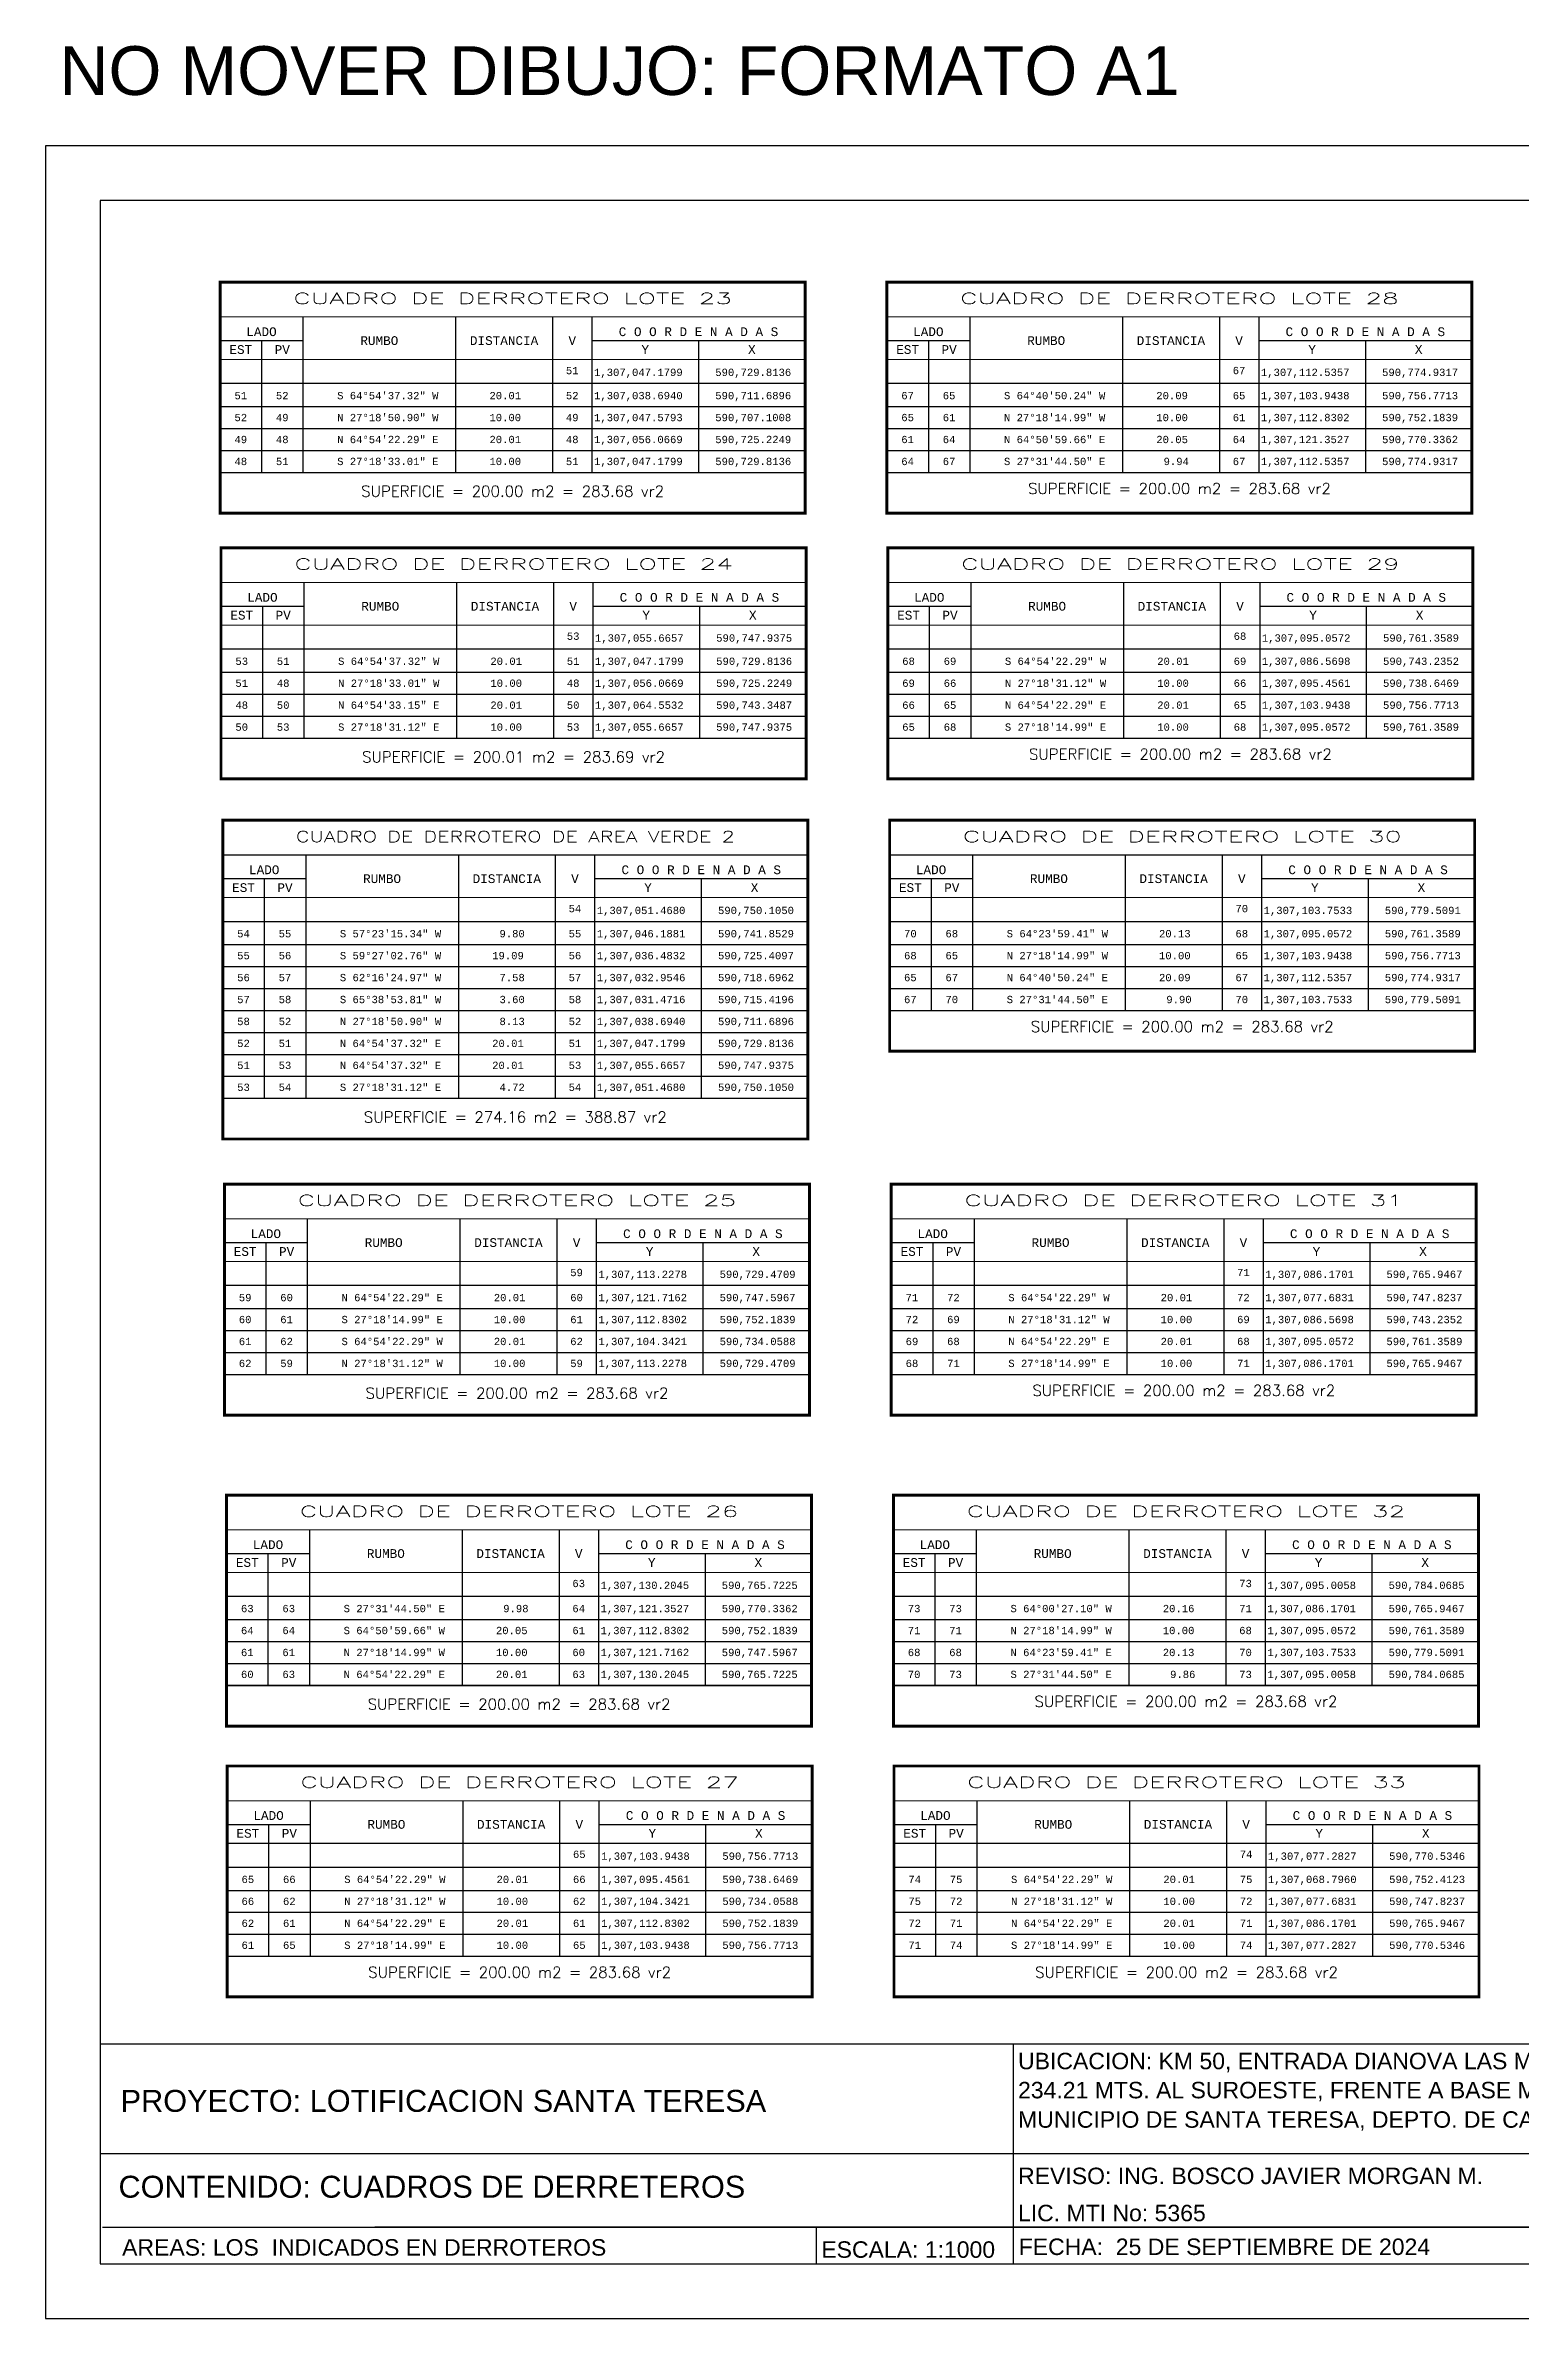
# Model space of a CAD drawing. Header units: millimetres. Extents: x 590482 to 595025, y 1306677 to 1308289.
# Drawn here: x 592307 to 592711, y 1306821 to 1307442 of the extents above; entities that cross this region are included whole.
import ezdxf
from ezdxf.enums import TextEntityAlignment as Align

# ---------------------------------------------------------------- set-up
doc = ezdxf.new("R2010")
doc.units = ezdxf.units.MM
for name, color, linetype in [('CAJETIN', 5, 'Continuous'), ('CIRCULO', 1, 'Continuous'), ('CVL_CUADCON', 1, 'Continuous'), ('CVL_CUADCON_LIN', 8, 'Continuous'), ('CVL_CUADCON_TIT', 1, 'Continuous'), ('CVL_CUADCON_TX', 2, 'Continuous'), ('poligono', 4, 'Continuous'), ('TEXTO 3', 2, 'Continuous')]:
    doc.layers.add(name, color=color, linetype=linetype)
doc.styles.add('HUECA1', font='hueca1.shx')
doc.styles.add('MONOTXT4', font='monotxt4.shx')
doc.styles.add('ROTULOS PI', font='arial.ttf', dxfattribs={"height": 3.5})

msp = doc.modelspace()

# ---------------------------------------------------------------- linework, layer by layer
msp.add_lwpolyline([(593148.302, 1307414.857), (592307.302, 1307414.857), (592307.302, 1306820.857), (593148.302, 1306820.857)], close=True)
at = {"layer": 'CAJETIN'}
msp.add_lwpolyline([(593133.302, 1307399.857), (592322.302, 1307399.857), (592322.302, 1306835.857), (593133.302, 1306835.857)], close=True, dxfattribs=at)
at = {"layer": 'CIRCULO'}
for p, q in [((592571.87, 1306865.857), (592322.302, 1306865.857)), ((592756.818, 1306865.857), (592571.87, 1306865.857)), ((592322.91, 1306845.857), (592779.591, 1306845.857)), ((592779.591, 1306845.857), (592397.367, 1306845.857)), ((592518.053, 1306845.857), (592518.053, 1306835.857))]:
    msp.add_line(p, q, dxfattribs=at)
at = {"layer": 'CVL_CUADCON', "color": 1, "linetype": 'Continuous', "const_width": 0.8, "flags": 128}
for points in [[(592355.051, 1307377.548), (592514.997, 1307377.548), (592514.997, 1307314.414), (592355.051, 1307314.414)], [(592537.368, 1307377.548), (592697.314, 1307377.548), (592697.314, 1307314.414), (592537.368, 1307314.414)], [(592355.306, 1307304.924), (592515.252, 1307304.924), (592515.252, 1307241.79), (592355.306, 1307241.79)], [(592537.622, 1307304.924), (592697.568, 1307304.924), (592697.568, 1307241.79), (592537.622, 1307241.79)], [(592355.795, 1307230.45), (592515.741, 1307230.45), (592515.741, 1307143.316), (592355.795, 1307143.316)], [(592538.112, 1307230.45), (592698.058, 1307230.45), (592698.058, 1307167.316), (592538.112, 1307167.316)], [(592356.24, 1307130.965), (592516.186, 1307130.965), (592516.186, 1307067.831), (592356.24, 1307067.831)], [(592538.556, 1307130.965), (592698.502, 1307130.965), (592698.502, 1307067.831), (592538.556, 1307067.831)], [(592356.825, 1307045.949), (592516.771, 1307045.949), (592516.771, 1306982.815), (592356.825, 1306982.815)], [(592539.141, 1307045.949), (592699.087, 1307045.949), (592699.087, 1306982.815), (592539.141, 1306982.815)], [(592356.983, 1306971.911), (592516.929, 1306971.911), (592516.929, 1306908.777), (592356.983, 1306908.777)], [(592539.299, 1306971.911), (592699.245, 1306971.911), (592699.245, 1306908.777), (592539.299, 1306908.777)]]:
    msp.add_lwpolyline(points, close=True, dxfattribs=at)
at = {"layer": 'CVL_CUADCON', "color": 1, "linetype": 'Continuous', "const_width": 0.3, "flags": 128}
for points in [[(592355.051, 1307368.05), (592514.997, 1307368.05)], [(592537.368, 1307368.05), (592697.314, 1307368.05)], [(592355.051, 1307356.414), (592514.997, 1307356.414)], [(592537.368, 1307356.414), (592697.314, 1307356.414)], [(592355.051, 1307325.548), (592514.997, 1307325.548)], [(592537.368, 1307325.548), (592697.314, 1307325.548)], [(592355.306, 1307295.426), (592515.252, 1307295.426)], [(592537.622, 1307295.426), (592697.568, 1307295.426)], [(592355.306, 1307283.79), (592515.252, 1307283.79)], [(592537.622, 1307283.79), (592697.568, 1307283.79)], [(592355.306, 1307252.924), (592515.252, 1307252.924)], [(592537.622, 1307252.924), (592697.568, 1307252.924)], [(592355.795, 1307220.952), (592515.741, 1307220.952)], [(592538.112, 1307220.952), (592698.058, 1307220.952)], [(592355.795, 1307209.316), (592515.741, 1307209.316)], [(592538.112, 1307209.316), (592698.058, 1307209.316)], [(592538.112, 1307178.45), (592698.058, 1307178.45)], [(592355.795, 1307154.45), (592515.741, 1307154.45)], [(592356.24, 1307121.467), (592516.186, 1307121.467)], [(592538.556, 1307121.467), (592698.502, 1307121.467)], [(592356.24, 1307109.831), (592516.186, 1307109.831)], [(592538.556, 1307109.831), (592698.502, 1307109.831)], [(592356.24, 1307078.965), (592516.186, 1307078.965)], [(592538.556, 1307078.965), (592698.502, 1307078.965)], [(592356.825, 1307036.451), (592516.771, 1307036.451)], [(592539.141, 1307036.451), (592699.087, 1307036.451)], [(592356.825, 1307024.815), (592516.771, 1307024.815)], [(592539.141, 1307024.815), (592699.087, 1307024.815)], [(592356.825, 1306993.949), (592516.771, 1306993.949)], [(592539.141, 1306993.949), (592699.087, 1306993.949)], [(592356.983, 1306962.413), (592516.929, 1306962.413)], [(592539.299, 1306962.413), (592699.245, 1306962.413)], [(592356.983, 1306950.777), (592516.929, 1306950.777)], [(592539.299, 1306950.777), (592699.245, 1306950.777)], [(592356.983, 1306919.911), (592516.929, 1306919.911)], [(592539.299, 1306919.911), (592699.245, 1306919.911)]]:
    msp.add_lwpolyline(points, dxfattribs=at)
at = {"layer": 'CVL_CUADCON_LIN', "color": 8, "linetype": 'Continuous'}
for p, q in [((592377.709, 1307368.05), (592377.709, 1307325.548)), ((592419.451, 1307368.05), (592419.451, 1307325.548)), ((592445.937, 1307368.05), (592445.937, 1307325.548)), ((592456.709, 1307368.05), (592456.709, 1307325.548)), ((592560.026, 1307368.05), (592560.026, 1307325.548)), ((592601.768, 1307368.05), (592601.768, 1307325.548)), ((592628.254, 1307368.05), (592628.254, 1307325.548)), ((592639.026, 1307368.05), (592639.026, 1307325.548)), ((592355.051, 1307361.594), (592377.709, 1307361.594)), ((592366.371, 1307361.594), (592366.371, 1307325.548)), ((592456.709, 1307361.594), (592514.997, 1307361.594)), ((592485.853, 1307361.594), (592485.853, 1307325.548)), ((592537.368, 1307361.594), (592560.026, 1307361.594)), ((592548.688, 1307361.594), (592548.688, 1307325.548)), ((592639.026, 1307361.594), (592697.314, 1307361.594)), ((592668.17, 1307361.594), (592668.17, 1307325.548)), ((592355.051, 1307349.904), (592514.997, 1307349.904)), ((592537.368, 1307349.904), (592697.314, 1307349.904)), ((592355.051, 1307343.548), (592514.997, 1307343.548)), ((592537.368, 1307343.548), (592697.314, 1307343.548)), ((592355.051, 1307337.548), (592514.997, 1307337.548)), ((592355.051, 1307331.548), (592514.997, 1307331.548)), ((592537.368, 1307337.548), (592697.314, 1307337.548)), ((592537.368, 1307331.548), (592697.314, 1307331.548)), ((592355.051, 1307325.548), (592514.997, 1307325.548)), ((592537.368, 1307325.548), (592697.314, 1307325.548)), ((592377.964, 1307295.426), (592377.964, 1307252.924)), ((592419.706, 1307295.426), (592419.706, 1307252.924)), ((592446.192, 1307295.426), (592446.192, 1307252.924)), ((592456.964, 1307295.426), (592456.964, 1307252.924)), ((592560.28, 1307295.426), (592560.28, 1307252.924)), ((592602.022, 1307295.426), (592602.022, 1307252.924)), ((592628.508, 1307295.426), (592628.508, 1307252.924)), ((592639.28, 1307295.426), (592639.28, 1307252.924)), ((592355.306, 1307288.97), (592377.964, 1307288.97)), ((592366.626, 1307288.97), (592366.626, 1307252.924)), ((592456.964, 1307288.97), (592515.252, 1307288.97)), ((592486.108, 1307288.97), (592486.108, 1307252.924)), ((592537.622, 1307288.97), (592560.28, 1307288.97)), ((592548.942, 1307288.97), (592548.942, 1307252.924)), ((592639.28, 1307288.97), (592697.568, 1307288.97)), ((592668.424, 1307288.97), (592668.424, 1307252.924)), ((592355.306, 1307277.28), (592515.252, 1307277.28)), ((592537.622, 1307277.28), (592697.568, 1307277.28)), ((592355.306, 1307270.924), (592515.252, 1307270.924)), ((592537.622, 1307270.924), (592697.568, 1307270.924)), ((592355.306, 1307264.924), (592515.252, 1307264.924)), ((592537.622, 1307264.924), (592697.568, 1307264.924)), ((592355.306, 1307258.924), (592515.252, 1307258.924)), ((592537.622, 1307258.924), (592697.568, 1307258.924)), ((592355.306, 1307252.924), (592515.252, 1307252.924)), ((592537.622, 1307252.924), (592697.568, 1307252.924)), ((592378.453, 1307220.952), (592378.453, 1307154.45)), ((592420.195, 1307220.952), (592420.195, 1307154.45)), ((592446.681, 1307220.952), (592446.681, 1307154.45)), ((592457.453, 1307220.952), (592457.453, 1307154.45)), ((592560.77, 1307220.952), (592560.77, 1307178.45)), ((592602.512, 1307220.952), (592602.512, 1307178.45)), ((592628.998, 1307220.952), (592628.998, 1307178.45)), ((592639.77, 1307220.952), (592639.77, 1307178.45)), ((592355.795, 1307214.496), (592378.453, 1307214.496)), ((592367.115, 1307214.496), (592367.115, 1307154.45)), ((592457.453, 1307214.496), (592515.741, 1307214.496)), ((592486.597, 1307214.496), (592486.597, 1307154.45)), ((592538.112, 1307214.496), (592560.77, 1307214.496)), ((592549.432, 1307214.496), (592549.432, 1307178.45)), ((592639.77, 1307214.496), (592698.058, 1307214.496)), ((592668.914, 1307214.496), (592668.914, 1307178.45)), ((592355.795, 1307202.806), (592515.741, 1307202.806)), ((592538.112, 1307202.806), (592698.058, 1307202.806)), ((592355.795, 1307196.45), (592515.741, 1307196.45)), ((592538.112, 1307196.45), (592698.058, 1307196.45)), ((592355.795, 1307190.45), (592515.741, 1307190.45)), ((592538.112, 1307190.45), (592698.058, 1307190.45)), ((592355.795, 1307184.45), (592515.741, 1307184.45)), ((592538.112, 1307184.45), (592698.058, 1307184.45)), ((592355.795, 1307178.45), (592515.741, 1307178.45)), ((592538.112, 1307178.45), (592698.058, 1307178.45)), ((592355.795, 1307172.45), (592515.741, 1307172.45)), ((592355.795, 1307166.45), (592515.741, 1307166.45)), ((592355.795, 1307160.45), (592515.741, 1307160.45)), ((592355.795, 1307154.45), (592515.741, 1307154.45)), ((592378.898, 1307121.467), (592378.898, 1307078.965)), ((592420.64, 1307121.467), (592420.64, 1307078.965)), ((592447.126, 1307121.467), (592447.126, 1307078.965)), ((592457.898, 1307121.467), (592457.898, 1307078.965)), ((592561.214, 1307121.467), (592561.214, 1307078.965)), ((592602.956, 1307121.467), (592602.956, 1307078.965)), ((592629.442, 1307121.467), (592629.442, 1307078.965)), ((592640.214, 1307121.467), (592640.214, 1307078.965)), ((592356.24, 1307115.011), (592378.898, 1307115.011)), ((592367.56, 1307115.011), (592367.56, 1307078.965)), ((592457.898, 1307115.011), (592516.186, 1307115.011)), ((592487.042, 1307115.011), (592487.042, 1307078.965)), ((592538.556, 1307115.011), (592561.214, 1307115.011)), ((592549.876, 1307115.011), (592549.876, 1307078.965)), ((592640.214, 1307115.011), (592698.502, 1307115.011)), ((592669.358, 1307115.011), (592669.358, 1307078.965)), ((592356.24, 1307103.321), (592516.186, 1307103.321)), ((592538.556, 1307103.321), (592698.502, 1307103.321)), ((592356.24, 1307096.965), (592516.186, 1307096.965)), ((592538.556, 1307096.965), (592698.502, 1307096.965)), ((592356.24, 1307090.965), (592516.186, 1307090.965)), ((592538.556, 1307090.965), (592698.502, 1307090.965)), ((592356.24, 1307084.965), (592516.186, 1307084.965)), ((592538.556, 1307084.965), (592698.502, 1307084.965)), ((592356.24, 1307078.965), (592516.186, 1307078.965)), ((592538.556, 1307078.965), (592698.502, 1307078.965)), ((592379.483, 1307036.451), (592379.483, 1306993.949)), ((592421.225, 1307036.451), (592421.225, 1306993.949)), ((592447.711, 1307036.451), (592447.711, 1306993.949)), ((592458.483, 1307036.451), (592458.483, 1306993.949)), ((592561.799, 1307036.451), (592561.799, 1306993.949)), ((592603.541, 1307036.451), (592603.541, 1306993.949)), ((592630.027, 1307036.451), (592630.027, 1306993.949)), ((592640.799, 1307036.451), (592640.799, 1306993.949)), ((592356.825, 1307029.995), (592379.483, 1307029.995)), ((592368.145, 1307029.995), (592368.145, 1306993.949)), ((592458.483, 1307029.995), (592516.771, 1307029.995)), ((592487.627, 1307029.995), (592487.627, 1306993.949)), ((592539.141, 1307029.995), (592561.799, 1307029.995)), ((592550.461, 1307029.995), (592550.461, 1306993.949)), ((592640.799, 1307029.995), (592699.087, 1307029.995)), ((592669.943, 1307029.995), (592669.943, 1306993.949)), ((592356.825, 1307018.305), (592516.771, 1307018.305)), ((592539.141, 1307018.305), (592699.087, 1307018.305)), ((592356.825, 1307011.949), (592516.771, 1307011.949)), ((592539.141, 1307011.949), (592699.087, 1307011.949)), ((592356.825, 1307005.949), (592516.771, 1307005.949)), ((592539.141, 1307005.949), (592699.087, 1307005.949)), ((592356.825, 1306999.949), (592516.771, 1306999.949)), ((592539.141, 1306999.949), (592699.087, 1306999.949)), ((592356.825, 1306993.949), (592516.771, 1306993.949)), ((592539.141, 1306993.949), (592699.087, 1306993.949)), ((592379.641, 1306962.413), (592379.641, 1306919.911)), ((592421.383, 1306962.413), (592421.383, 1306919.911)), ((592447.869, 1306962.413), (592447.869, 1306919.911)), ((592458.641, 1306962.413), (592458.641, 1306919.911)), ((592561.957, 1306962.413), (592561.957, 1306919.911)), ((592603.699, 1306962.413), (592603.699, 1306919.911)), ((592630.185, 1306962.413), (592630.185, 1306919.911)), ((592640.957, 1306962.413), (592640.957, 1306919.911)), ((592356.983, 1306955.957), (592379.641, 1306955.957)), ((592368.303, 1306955.957), (592368.303, 1306919.911)), ((592458.641, 1306955.957), (592516.929, 1306955.957)), ((592487.785, 1306955.957), (592487.785, 1306919.911)), ((592539.299, 1306955.957), (592561.957, 1306955.957)), ((592550.619, 1306955.957), (592550.619, 1306919.911)), ((592640.957, 1306955.957), (592699.245, 1306955.957)), ((592670.101, 1306955.957), (592670.101, 1306919.911)), ((592356.983, 1306944.267), (592516.929, 1306944.267)), ((592539.299, 1306944.267), (592699.245, 1306944.267)), ((592356.983, 1306937.911), (592516.929, 1306937.911)), ((592539.299, 1306937.911), (592699.245, 1306937.911)), ((592356.983, 1306931.911), (592516.929, 1306931.911)), ((592539.299, 1306931.911), (592699.245, 1306931.911)), ((592356.983, 1306925.911), (592516.929, 1306925.911)), ((592539.299, 1306925.911), (592699.245, 1306925.911)), ((592356.983, 1306919.911), (592516.929, 1306919.911)), ((592539.299, 1306919.911), (592699.245, 1306919.911))]:
    msp.add_line(p, q, dxfattribs=at)
at = {"layer": 'poligono'}
for p, q in [((592889.336, 1306895.857), (592322.302, 1306895.857)), ((592571.87, 1306895.857), (592571.87, 1306835.857))]:
    msp.add_line(p, q, dxfattribs=at)

# ---------------------------------------------------------------- texts
at = {"style": 'ROTULOS PI'}
msp.add_text('NO MOVER DIBUJO: FORMATO A1', height=13.33333, dxfattribs=at).set_placement((592311.08, 1307428.736))
at = {"layer": 'CVL_CUADCON_TIT', "color": 1, "style": 'HUECA1'}
for s, width, p, p2 in [('CUADRO DE DERROTERO LOTE 23', 1.462173, (592375.051, 1307371.608), (592494.997, 1307371.608)), ('CUADRO DE DERROTERO LOTE 28', 1.460359, (592557.368, 1307371.608), (592677.314, 1307371.608)), ('CUADRO DE DERROTERO LOTE 24', 1.458864, (592375.306, 1307298.984), (592495.252, 1307298.984)), ('CUADRO DE DERROTERO LOTE 29', 1.464254, (592557.622, 1307298.984), (592677.568, 1307298.984)), ('CUADRO DE DERROTERO DE AREA VERDE 2', 1.133907, (592375.795, 1307224.51), (592495.741, 1307224.51)), ('CUADRO DE DERROTERO LOTE 30', 1.45191, (592558.112, 1307224.51), (592678.058, 1307224.51)), ('CUADRO DE DERROTERO LOTE 25', 1.45929, (592376.24, 1307125.025), (592496.186, 1307125.025)), ('CUADRO DE DERROTERO LOTE 31', 1.485112, (592558.556, 1307125.025), (592678.502, 1307125.025)), ('CUADRO DE DERROTERO LOTE 26', 1.463898, (592376.825, 1307040.009), (592496.771, 1307040.009)), ('CUADRO DE DERROTERO LOTE 32', 1.459975, (592559.141, 1307040.009), (592679.087, 1307040.009)), ('CUADRO DE DERROTERO LOTE 27', 1.462199, (592376.983, 1306965.971), (592496.929, 1306965.971)), ('CUADRO DE DERROTERO LOTE 33', 1.461338, (592559.299, 1306965.971), (592679.245, 1306965.971))]:
    msp.add_text(s, height=3, dxfattribs=dict(at, width=width)).set_placement(p, p2, align=Align.FIT)
at = {"layer": 'CVL_CUADCON_TIT', "color": 1, "style": 'MONOTXT4'}
for s, p in [('LADO', (592366.371, 1307362.812)), ('C O O R D E N A D A S', (592485.851, 1307362.812)), ('LADO', (592548.688, 1307362.812)), ('C O O R D E N A D A S', (592668.168, 1307362.812)), ('EST', (592360.711, 1307357.94)), ('PV', (592372.051, 1307357.94)), ('Y', (592471.291, 1307357.94)), ('X', (592500.431, 1307357.94)), ('EST', (592543.028, 1307357.94)), ('PV', (592554.368, 1307357.94)), ('Y', (592653.608, 1307357.94)), ('X', (592682.748, 1307357.94)), ('LADO', (592366.626, 1307290.188)), ('C O O R D E N A D A S', (592486.106, 1307290.188)), ('LADO', (592548.942, 1307290.188)), ('C O O R D E N A D A S', (592668.422, 1307290.188)), ('EST', (592360.966, 1307285.316)), ('PV', (592372.306, 1307285.316)), ('Y', (592471.546, 1307285.316)), ('X', (592500.686, 1307285.316)), ('EST', (592543.282, 1307285.316)), ('PV', (592554.622, 1307285.316)), ('Y', (592653.862, 1307285.316)), ('X', (592683.002, 1307285.316)), ('EST', (592361.455, 1307210.842)), ('LADO', (592367.115, 1307215.714)), ('C O O R D E N A D A S', (592486.595, 1307215.714)), ('EST', (592543.772, 1307210.842)), ('LADO', (592549.432, 1307215.714)), ('C O O R D E N A D A S', (592668.912, 1307215.714)), ('PV', (592372.795, 1307210.842)), ('Y', (592472.035, 1307210.842)), ('X', (592501.175, 1307210.842)), ('PV', (592555.112, 1307210.842)), ('Y', (592654.352, 1307210.842)), ('X', (592683.492, 1307210.842)), ('LADO', (592367.56, 1307116.229)), ('C O O R D E N A D A S', (592487.04, 1307116.229)), ('LADO', (592549.876, 1307116.229)), ('C O O R D E N A D A S', (592669.356, 1307116.229)), ('EST', (592361.9, 1307111.357)), ('PV', (592373.24, 1307111.357)), ('Y', (592472.48, 1307111.357)), ('X', (592501.62, 1307111.357)), ('EST', (592544.216, 1307111.357)), ('PV', (592555.556, 1307111.357)), ('Y', (592654.796, 1307111.357)), ('X', (592683.936, 1307111.357)), ('LADO', (592368.145, 1307031.213)), ('C O O R D E N A D A S', (592487.625, 1307031.213)), ('LADO', (592550.461, 1307031.213)), ('C O O R D E N A D A S', (592669.941, 1307031.213)), ('EST', (592362.485, 1307026.341)), ('PV', (592373.825, 1307026.341)), ('Y', (592473.065, 1307026.341)), ('X', (592502.205, 1307026.341)), ('EST', (592544.801, 1307026.341)), ('PV', (592556.141, 1307026.341)), ('Y', (592655.381, 1307026.341)), ('X', (592684.521, 1307026.341)), ('LADO', (592368.303, 1306957.175)), ('C O O R D E N A D A S', (592487.783, 1306957.175)), ('LADO', (592550.619, 1306957.175)), ('C O O R D E N A D A S', (592670.099, 1306957.175)), ('EST', (592362.643, 1306952.303)), ('PV', (592373.983, 1306952.303)), ('Y', (592473.223, 1306952.303)), ('X', (592502.363, 1306952.303)), ('EST', (592544.959, 1306952.303)), ('PV', (592556.299, 1306952.303)), ('Y', (592655.539, 1306952.303)), ('X', (592684.679, 1306952.303))]:
    msp.add_text(s, height=2.4, dxfattribs=at).set_placement(p, align=Align.CENTER)
at = {"layer": 'CVL_CUADCON_TIT', "color": 1}
for s, height, style, p in [('RUMBO', 2.4, 'MONOTXT4', (592398.591, 1307361.588)), ('DISTANCIA', 2.4, 'MONOTXT4', (592432.691, 1307361.588)), ('V', 2.4, 'MONOTXT4', (592451.331, 1307361.588)), ('RUMBO', 2.4, 'MONOTXT4', (592580.908, 1307361.588)), ('DISTANCIA', 2.4, 'MONOTXT4', (592615.008, 1307361.588)), ('V', 2.4, 'MONOTXT4', (592633.648, 1307361.588)), ('SUPERFICIE = 200.00 m2 = 283.68 vr2', 3, 'HUECA1', (592435.024, 1307320.414)), ('SUPERFICIE = 200.00 m2 = 283.68 vr2', 3, 'HUECA1', (592617.341, 1307321.15)), ('RUMBO', 2.4, 'MONOTXT4', (592398.846, 1307288.964)), ('DISTANCIA', 2.4, 'MONOTXT4', (592432.946, 1307288.964)), ('V', 2.4, 'MONOTXT4', (592451.586, 1307288.964)), ('RUMBO', 2.4, 'MONOTXT4', (592581.162, 1307288.964)), ('DISTANCIA', 2.4, 'MONOTXT4', (592615.262, 1307288.964)), ('V', 2.4, 'MONOTXT4', (592633.902, 1307288.964)), ('SUPERFICIE = 200.01 m2 = 283.69 vr2', 3, 'HUECA1', (592435.279, 1307247.79)), ('SUPERFICIE = 200.00 m2 = 283.68 vr2', 3, 'HUECA1', (592617.595, 1307248.526)), ('RUMBO', 2.4, 'MONOTXT4', (592399.335, 1307214.49)), ('DISTANCIA', 2.4, 'MONOTXT4', (592433.435, 1307214.49)), ('V', 2.4, 'MONOTXT4', (592452.075, 1307214.49)), ('RUMBO', 2.4, 'MONOTXT4', (592581.652, 1307214.49)), ('DISTANCIA', 2.4, 'MONOTXT4', (592615.752, 1307214.49)), ('V', 2.4, 'MONOTXT4', (592634.392, 1307214.49)), ('SUPERFICIE = 200.00 m2 = 283.68 vr2', 3, 'HUECA1', (592618.085, 1307174.053)), ('SUPERFICIE = 274.16 m2 = 388.87 vr2', 3, 'HUECA1', (592435.768, 1307149.316)), ('RUMBO', 2.4, 'MONOTXT4', (592399.78, 1307115.005)), ('DISTANCIA', 2.4, 'MONOTXT4', (592433.88, 1307115.005)), ('V', 2.4, 'MONOTXT4', (592452.52, 1307115.005)), ('RUMBO', 2.4, 'MONOTXT4', (592582.096, 1307115.005)), ('DISTANCIA', 2.4, 'MONOTXT4', (592616.196, 1307115.005)), ('V', 2.4, 'MONOTXT4', (592634.836, 1307115.005)), ('SUPERFICIE = 200.00 m2 = 283.68 vr2', 3, 'HUECA1', (592436.213, 1307073.831)), ('SUPERFICIE = 200.00 m2 = 283.68 vr2', 3, 'HUECA1', (592618.529, 1307074.567)), ('RUMBO', 2.4, 'MONOTXT4', (592400.365, 1307029.989)), ('DISTANCIA', 2.4, 'MONOTXT4', (592434.465, 1307029.989)), ('V', 2.4, 'MONOTXT4', (592453.105, 1307029.989)), ('RUMBO', 2.4, 'MONOTXT4', (592582.681, 1307029.989)), ('DISTANCIA', 2.4, 'MONOTXT4', (592616.781, 1307029.989)), ('V', 2.4, 'MONOTXT4', (592635.421, 1307029.989)), ('SUPERFICIE = 200.00 m2 = 283.68 vr2', 3, 'HUECA1', (592436.798, 1306988.815)), ('SUPERFICIE = 200.00 m2 = 283.68 vr2', 3, 'HUECA1', (592619.114, 1306989.552)), ('RUMBO', 2.4, 'MONOTXT4', (592400.523, 1306955.951)), ('DISTANCIA', 2.4, 'MONOTXT4', (592434.623, 1306955.951)), ('V', 2.4, 'MONOTXT4', (592453.263, 1306955.951)), ('RUMBO', 2.4, 'MONOTXT4', (592582.839, 1306955.951)), ('DISTANCIA', 2.4, 'MONOTXT4', (592616.939, 1306955.951)), ('V', 2.4, 'MONOTXT4', (592635.579, 1306955.951)), ('SUPERFICIE = 200.00 m2 = 283.68 vr2', 3, 'HUECA1', (592436.956, 1306915.514)), ('SUPERFICIE = 200.00 m2 = 283.68 vr2', 3, 'HUECA1', (592619.272, 1306915.514))]:
    msp.add_text(s, height=height, dxfattribs=dict(at, style=style)).set_placement(p, align=Align.MIDDLE)
at = {"layer": 'CVL_CUADCON_TX', "color": 2, "style": 'MONOTXT4'}
for s, p in [('51', (592451.323, 1307352.404)), ('67', (592633.64, 1307352.404)), ('51', (592360.711, 1307345.548)), ('52', (592372.04, 1307345.548)), ('52', (592451.323, 1307345.548)), ('67', (592543.028, 1307345.548)), ('65', (592554.357, 1307345.548)), ('65', (592633.64, 1307345.548)), ('52', (592360.711, 1307339.548)), ('49', (592372.04, 1307339.548)), ('49', (592451.323, 1307339.548)), ('65', (592543.028, 1307339.548)), ('61', (592554.357, 1307339.548)), ('61', (592633.64, 1307339.548)), ('49', (592360.711, 1307333.548)), ('48', (592372.04, 1307333.548)), ('48', (592451.323, 1307333.548)), ('61', (592543.028, 1307333.548)), ('64', (592554.357, 1307333.548)), ('64', (592633.64, 1307333.548)), ('48', (592360.711, 1307327.548)), ('51', (592372.04, 1307327.548)), ('51', (592451.323, 1307327.548)), ('64', (592543.028, 1307327.548)), ('67', (592554.357, 1307327.548)), ('67', (592633.64, 1307327.548)), ('53', (592451.578, 1307279.78)), ('68', (592633.894, 1307279.78)), ('53', (592360.966, 1307272.924)), ('51', (592372.295, 1307272.924)), ('51', (592451.578, 1307272.924)), ('68', (592543.282, 1307272.924)), ('69', (592554.611, 1307272.924)), ('69', (592633.894, 1307272.924)), ('51', (592360.966, 1307266.924)), ('48', (592372.295, 1307266.924)), ('48', (592451.578, 1307266.924)), ('69', (592543.282, 1307266.924)), ('66', (592554.611, 1307266.924)), ('66', (592633.894, 1307266.924)), ('48', (592360.966, 1307260.924)), ('50', (592360.966, 1307254.924)), ('50', (592372.295, 1307260.924)), ('53', (592372.295, 1307254.924)), ('50', (592451.578, 1307260.924)), ('53', (592451.578, 1307254.924)), ('66', (592543.282, 1307260.924)), ('65', (592543.282, 1307254.924)), ('65', (592554.611, 1307260.924)), ('68', (592554.611, 1307254.924)), ('65', (592633.894, 1307260.924)), ('68', (592633.894, 1307254.924)), ('54', (592452.067, 1307205.306)), ('70', (592634.384, 1307205.306)), ('54', (592361.455, 1307198.45)), ('55', (592372.784, 1307198.45)), ('55', (592452.067, 1307198.45)), ('70', (592543.772, 1307198.45)), ('68', (592555.101, 1307198.45)), ('68', (592634.384, 1307198.45)), ('55', (592361.455, 1307192.45)), ('56', (592361.455, 1307186.45)), ('56', (592372.784, 1307192.45)), ('57', (592372.784, 1307186.45)), ('56', (592452.067, 1307192.45)), ('57', (592452.067, 1307186.45)), ('68', (592543.772, 1307192.45)), ('65', (592543.772, 1307186.45)), ('65', (592555.101, 1307192.45)), ('67', (592555.101, 1307186.45)), ('65', (592634.384, 1307192.45)), ('67', (592634.384, 1307186.45)), ('57', (592361.455, 1307180.45)), ('58', (592372.784, 1307180.45)), ('58', (592452.067, 1307180.45)), ('67', (592543.772, 1307180.45)), ('70', (592555.101, 1307180.45)), ('70', (592634.384, 1307180.45)), ('58', (592361.455, 1307174.45)), ('52', (592372.784, 1307174.45)), ('52', (592452.067, 1307174.45)), ('52', (592361.455, 1307168.45)), ('51', (592372.784, 1307168.45)), ('51', (592452.067, 1307168.45)), ('51', (592361.455, 1307162.45)), ('53', (592372.784, 1307162.45)), ('53', (592452.067, 1307162.45)), ('53', (592361.455, 1307156.45)), ('54', (592372.784, 1307156.45)), ('54', (592452.067, 1307156.45)), ('59', (592452.512, 1307105.821)), ('71', (592634.828, 1307105.821)), ('59', (592361.9, 1307098.965)), ('60', (592373.229, 1307098.965)), ('60', (592452.512, 1307098.965)), ('71', (592544.216, 1307098.965)), ('72', (592555.545, 1307098.965)), ('72', (592634.828, 1307098.965)), ('60', (592361.9, 1307092.965)), ('61', (592361.9, 1307086.965)), ('61', (592373.229, 1307092.965)), ('62', (592373.229, 1307086.965)), ('61', (592452.512, 1307092.965)), ('62', (592452.512, 1307086.965)), ('69', (592544.216, 1307086.965)), ('72', (592544.216, 1307092.965)), ('69', (592555.545, 1307092.965)), ('68', (592555.545, 1307086.965)), ('69', (592634.828, 1307092.965)), ('68', (592634.828, 1307086.965)), ('62', (592361.9, 1307080.965)), ('59', (592373.229, 1307080.965)), ('59', (592452.512, 1307080.965)), ('68', (592544.216, 1307080.965)), ('71', (592555.545, 1307080.965)), ('71', (592634.828, 1307080.965)), ('63', (592453.097, 1307020.805)), ('73', (592635.413, 1307020.805)), ('63', (592362.485, 1307013.949)), ('63', (592373.814, 1307013.949)), ('64', (592453.097, 1307013.949)), ('73', (592544.801, 1307013.949)), ('73', (592556.13, 1307013.949)), ('71', (592635.413, 1307013.949)), ('64', (592362.485, 1307007.949)), ('64', (592373.814, 1307007.949)), ('61', (592453.097, 1307007.949)), ('71', (592544.801, 1307007.949)), ('71', (592556.13, 1307007.949)), ('68', (592635.413, 1307007.949)), ('61', (592362.485, 1307001.949)), ('61', (592373.814, 1307001.949)), ('60', (592453.097, 1307001.949)), ('68', (592544.801, 1307001.949)), ('68', (592556.13, 1307001.949)), ('70', (592635.413, 1307001.949)), ('60', (592362.485, 1306995.949)), ('63', (592373.814, 1306995.949)), ('63', (592453.097, 1306995.949)), ('70', (592544.801, 1306995.949)), ('73', (592556.13, 1306995.949)), ('73', (592635.413, 1306995.949)), ('65', (592453.255, 1306946.767)), ('74', (592635.571, 1306946.767)), ('65', (592362.643, 1306939.911)), ('66', (592373.972, 1306939.911)), ('66', (592453.255, 1306939.911)), ('74', (592544.959, 1306939.911)), ('75', (592556.288, 1306939.911)), ('75', (592635.571, 1306939.911)), ('66', (592362.643, 1306933.911)), ('62', (592373.972, 1306933.911)), ('62', (592453.255, 1306933.911)), ('75', (592544.959, 1306933.911)), ('72', (592556.288, 1306933.911)), ('72', (592635.571, 1306933.911)), ('62', (592362.643, 1306927.911)), ('61', (592373.972, 1306927.911)), ('61', (592453.255, 1306927.911)), ('72', (592544.959, 1306927.911)), ('71', (592556.288, 1306927.911)), ('71', (592635.571, 1306927.911)), ('61', (592362.643, 1306921.911)), ('65', (592373.972, 1306921.911)), ('65', (592453.255, 1306921.911)), ('71', (592544.959, 1306921.911)), ('74', (592556.288, 1306921.911)), ('74', (592635.571, 1306921.911))]:
    msp.add_text(s, height=2, dxfattribs=at).set_placement(p, align=Align.CENTER)
for s, p in [('1,307,047.1799', (592457.291, 1307351.904)), ('590,729.8136', (592490.431, 1307351.904)), ('1,307,112.5357', (592639.608, 1307351.904)), ('590,774.9317', (592672.748, 1307351.904)), ('S 64%%d54\'37.32" W', (592387.051, 1307345.548)), ('20.01', (592428.691, 1307345.548)), ('1,307,038.6940', (592457.291, 1307345.548)), ('590,711.6896', (592490.431, 1307345.548)), ('S 64%%d40\'50.24" W', (592569.368, 1307345.548)), ('20.09', (592611.008, 1307345.548)), ('1,307,103.9438', (592639.608, 1307345.548)), ('590,756.7713', (592672.748, 1307345.548)), ('N 27%%d18\'50.90" W', (592387.051, 1307339.548)), ('10.00', (592428.691, 1307339.548)), ('1,307,047.5793', (592457.291, 1307339.548)), ('590,707.1008', (592490.431, 1307339.548)), ('N 27%%d18\'14.99" W', (592569.368, 1307339.548)), ('10.00', (592611.008, 1307339.548)), ('1,307,112.8302', (592639.608, 1307339.548)), ('590,752.1839', (592672.748, 1307339.548)), ('N 64%%d54\'22.29" E', (592387.051, 1307333.548)), ('20.01', (592428.691, 1307333.548)), ('1,307,056.0669', (592457.291, 1307333.548)), ('590,725.2249', (592490.431, 1307333.548)), ('N 64%%d50\'59.66" E', (592569.368, 1307333.548)), ('20.05', (592611.008, 1307333.548)), ('1,307,121.3527', (592639.608, 1307333.548)), ('590,770.3362', (592672.748, 1307333.548)), ('S 27%%d18\'33.01" E', (592387.051, 1307327.548)), ('10.00', (592428.691, 1307327.548)), ('1,307,047.1799', (592457.291, 1307327.548)), ('590,729.8136', (592490.431, 1307327.548)), ('S 27%%d31\'44.50" E', (592569.368, 1307327.548)), ('9.94', (592613.008, 1307327.548)), ('1,307,112.5357', (592639.608, 1307327.548)), ('590,774.9317', (592672.748, 1307327.548)), ('1,307,055.6657', (592457.546, 1307279.28)), ('590,747.9375', (592490.686, 1307279.28)), ('1,307,095.0572', (592639.862, 1307279.28)), ('590,761.3589', (592673.002, 1307279.28)), ('S 64%%d54\'37.32" W', (592387.306, 1307272.924)), ('20.01', (592428.946, 1307272.924)), ('1,307,047.1799', (592457.546, 1307272.924)), ('590,729.8136', (592490.686, 1307272.924)), ('S 64%%d54\'22.29" W', (592569.622, 1307272.924)), ('20.01', (592611.262, 1307272.924)), ('1,307,086.5698', (592639.862, 1307272.924)), ('590,743.2352', (592673.002, 1307272.924)), ('N 27%%d18\'33.01" W', (592387.306, 1307266.924)), ('N 64%%d54\'33.15" E', (592387.306, 1307260.924)), ('10.00', (592428.946, 1307266.924)), ('1,307,056.0669', (592457.546, 1307266.924)), ('590,725.2249', (592490.686, 1307266.924)), ('N 27%%d18\'31.12" W', (592569.622, 1307266.924)), ('N 64%%d54\'22.29" E', (592569.622, 1307260.924)), ('10.00', (592611.262, 1307266.924)), ('1,307,095.4561', (592639.862, 1307266.924)), ('590,738.6469', (592673.002, 1307266.924)), ('S 27%%d18\'31.12" E', (592387.306, 1307254.924)), ('20.01', (592428.946, 1307260.924)), ('10.00', (592428.946, 1307254.924)), ('1,307,064.5532', (592457.546, 1307260.924)), ('1,307,055.6657', (592457.546, 1307254.924)), ('590,743.3487', (592490.686, 1307260.924)), ('590,747.9375', (592490.686, 1307254.924)), ('S 27%%d18\'14.99" E', (592569.622, 1307254.924)), ('20.01', (592611.262, 1307260.924)), ('10.00', (592611.262, 1307254.924)), ('1,307,103.9438', (592639.862, 1307260.924)), ('1,307,095.0572', (592639.862, 1307254.924)), ('590,756.7713', (592673.002, 1307260.924)), ('590,761.3589', (592673.002, 1307254.924)), ('1,307,051.4680', (592458.035, 1307204.806)), ('590,750.1050', (592491.175, 1307204.806)), ('1,307,103.7533', (592640.352, 1307204.806)), ('590,779.5091', (592673.492, 1307204.806)), ('S 57%%d23\'15.34" W', (592387.795, 1307198.45)), ('S 59%%d27\'02.76" W', (592387.795, 1307192.45)), ('9.80', (592431.435, 1307198.45)), ('1,307,046.1881', (592458.035, 1307198.45)), ('590,741.8529', (592491.175, 1307198.45)), ('S 64%%d23\'59.41" W', (592570.112, 1307198.45)), ('N 27%%d18\'14.99" W', (592570.112, 1307192.45)), ('20.13', (592611.752, 1307198.45)), ('1,307,095.0572', (592640.352, 1307198.45)), ('590,761.3589', (592673.492, 1307198.45)), ('S 62%%d16\'24.97" W', (592387.795, 1307186.45)), ('19.09', (592429.435, 1307192.45)), ('7.58', (592431.435, 1307186.45)), ('1,307,036.4832', (592458.035, 1307192.45)), ('1,307,032.9546', (592458.035, 1307186.45)), ('590,725.4097', (592491.175, 1307192.45)), ('590,718.6962', (592491.175, 1307186.45)), ('N 64%%d40\'50.24" E', (592570.112, 1307186.45)), ('20.09', (592611.752, 1307186.45)), ('10.00', (592611.752, 1307192.45)), ('1,307,103.9438', (592640.352, 1307192.45)), ('1,307,112.5357', (592640.352, 1307186.45)), ('590,756.7713', (592673.492, 1307192.45)), ('590,774.9317', (592673.492, 1307186.45)), ('S 65%%d38\'53.81" W', (592387.795, 1307180.45)), ('3.60', (592431.435, 1307180.45)), ('1,307,031.4716', (592458.035, 1307180.45)), ('590,715.4196', (592491.175, 1307180.45)), ('S 27%%d31\'44.50" E', (592570.112, 1307180.45)), ('9.90', (592613.752, 1307180.45)), ('1,307,103.7533', (592640.352, 1307180.45)), ('590,779.5091', (592673.492, 1307180.45)), ('N 27%%d18\'50.90" W', (592387.795, 1307174.45)), ('8.13', (592431.435, 1307174.45)), ('1,307,038.6940', (592458.035, 1307174.45)), ('590,711.6896', (592491.175, 1307174.45)), ('N 64%%d54\'37.32" E', (592387.795, 1307168.45)), ('20.01', (592429.435, 1307168.45)), ('1,307,047.1799', (592458.035, 1307168.45)), ('590,729.8136', (592491.175, 1307168.45)), ('N 64%%d54\'37.32" E', (592387.795, 1307162.45)), ('20.01', (592429.435, 1307162.45)), ('1,307,055.6657', (592458.035, 1307162.45)), ('590,747.9375', (592491.175, 1307162.45)), ('S 27%%d18\'31.12" E', (592387.795, 1307156.45)), ('4.72', (592431.435, 1307156.45)), ('1,307,051.4680', (592458.035, 1307156.45)), ('590,750.1050', (592491.175, 1307156.45)), ('1,307,113.2278', (592458.48, 1307105.321)), ('590,729.4709', (592491.62, 1307105.321)), ('1,307,086.1701', (592640.796, 1307105.321)), ('590,765.9467', (592673.936, 1307105.321)), ('N 64%%d54\'22.29" E', (592388.24, 1307098.965)), ('20.01', (592429.88, 1307098.965)), ('1,307,121.7162', (592458.48, 1307098.965)), ('590,747.5967', (592491.62, 1307098.965)), ('S 64%%d54\'22.29" W', (592570.556, 1307098.965)), ('20.01', (592612.196, 1307098.965)), ('1,307,077.6831', (592640.796, 1307098.965)), ('590,747.8237', (592673.936, 1307098.965)), ('S 27%%d18\'14.99" E', (592388.24, 1307092.965)), ('S 64%%d54\'22.29" W', (592388.24, 1307086.965)), ('20.01', (592429.88, 1307086.965)), ('10.00', (592429.88, 1307092.965)), ('1,307,112.8302', (592458.48, 1307092.965)), ('1,307,104.3421', (592458.48, 1307086.965)), ('590,752.1839', (592491.62, 1307092.965)), ('590,734.0588', (592491.62, 1307086.965)), ('N 27%%d18\'31.12" W', (592570.556, 1307092.965)), ('N 64%%d54\'22.29" E', (592570.556, 1307086.965)), ('20.01', (592612.196, 1307086.965)), ('10.00', (592612.196, 1307092.965)), ('1,307,086.5698', (592640.796, 1307092.965)), ('1,307,095.0572', (592640.796, 1307086.965)), ('590,743.2352', (592673.936, 1307092.965)), ('590,761.3589', (592673.936, 1307086.965)), ('N 27%%d18\'31.12" W', (592388.24, 1307080.965)), ('10.00', (592429.88, 1307080.965)), ('1,307,113.2278', (592458.48, 1307080.965)), ('590,729.4709', (592491.62, 1307080.965)), ('S 27%%d18\'14.99" E', (592570.556, 1307080.965)), ('10.00', (592612.196, 1307080.965)), ('1,307,086.1701', (592640.796, 1307080.965)), ('590,765.9467', (592673.936, 1307080.965)), ('1,307,130.2045', (592459.065, 1307020.305)), ('590,765.7225', (592492.205, 1307020.305)), ('1,307,095.0058', (592641.381, 1307020.305)), ('590,784.0685', (592674.521, 1307020.305)), ('S 27%%d31\'44.50" E', (592388.825, 1307013.949)), ('9.98', (592432.465, 1307013.949)), ('1,307,121.3527', (592459.065, 1307013.949)), ('590,770.3362', (592492.205, 1307013.949)), ('S 64%%d00\'27.10" W', (592571.141, 1307013.949)), ('20.16', (592612.781, 1307013.949)), ('1,307,086.1701', (592641.381, 1307013.949)), ('590,765.9467', (592674.521, 1307013.949)), ('S 64%%d50\'59.66" W', (592388.825, 1307007.949)), ('20.05', (592430.465, 1307007.949)), ('1,307,112.8302', (592459.065, 1307007.949)), ('590,752.1839', (592492.205, 1307007.949)), ('N 27%%d18\'14.99" W', (592571.141, 1307007.949)), ('10.00', (592612.781, 1307007.949)), ('1,307,095.0572', (592641.381, 1307007.949)), ('590,761.3589', (592674.521, 1307007.949)), ('N 27%%d18\'14.99" W', (592388.825, 1307001.949)), ('10.00', (592430.465, 1307001.949)), ('1,307,121.7162', (592459.065, 1307001.949)), ('590,747.5967', (592492.205, 1307001.949)), ('N 64%%d23\'59.41" E', (592571.141, 1307001.949)), ('20.13', (592612.781, 1307001.949)), ('1,307,103.7533', (592641.381, 1307001.949)), ('590,779.5091', (592674.521, 1307001.949)), ('N 64%%d54\'22.29" E', (592388.825, 1306995.949)), ('20.01', (592430.465, 1306995.949)), ('1,307,130.2045', (592459.065, 1306995.949)), ('590,765.7225', (592492.205, 1306995.949)), ('S 27%%d31\'44.50" E', (592571.141, 1306995.949)), ('9.86', (592614.781, 1306995.949)), ('1,307,095.0058', (592641.381, 1306995.949)), ('590,784.0685', (592674.521, 1306995.949)), ('1,307,103.9438', (592459.223, 1306946.267)), ('590,756.7713', (592492.363, 1306946.267)), ('1,307,077.2827', (592641.539, 1306946.267)), ('590,770.5346', (592674.679, 1306946.267)), ('S 64%%d54\'22.29" W', (592388.983, 1306939.911)), ('20.01', (592430.623, 1306939.911)), ('1,307,095.4561', (592459.223, 1306939.911)), ('590,738.6469', (592492.363, 1306939.911)), ('S 64%%d54\'22.29" W', (592571.299, 1306939.911)), ('20.01', (592612.939, 1306939.911)), ('1,307,068.7960', (592641.539, 1306939.911)), ('590,752.4123', (592674.679, 1306939.911)), ('N 27%%d18\'31.12" W', (592388.983, 1306933.911)), ('10.00', (592430.623, 1306933.911)), ('1,307,104.3421', (592459.223, 1306933.911)), ('590,734.0588', (592492.363, 1306933.911)), ('N 27%%d18\'31.12" W', (592571.299, 1306933.911)), ('10.00', (592612.939, 1306933.911)), ('1,307,077.6831', (592641.539, 1306933.911)), ('590,747.8237', (592674.679, 1306933.911)), ('N 64%%d54\'22.29" E', (592388.983, 1306927.911)), ('20.01', (592430.623, 1306927.911)), ('1,307,112.8302', (592459.223, 1306927.911)), ('590,752.1839', (592492.363, 1306927.911)), ('N 64%%d54\'22.29" E', (592571.299, 1306927.911)), ('20.01', (592612.939, 1306927.911)), ('1,307,086.1701', (592641.539, 1306927.911)), ('590,765.9467', (592674.679, 1306927.911)), ('S 27%%d18\'14.99" E', (592388.983, 1306921.911)), ('10.00', (592430.623, 1306921.911)), ('1,307,103.9438', (592459.223, 1306921.911)), ('590,756.7713', (592492.363, 1306921.911)), ('S 27%%d18\'14.99" E', (592571.299, 1306921.911)), ('10.00', (592612.939, 1306921.911)), ('1,307,077.2827', (592641.539, 1306921.911)), ('590,770.5346', (592674.679, 1306921.911))]:
    msp.add_text(s, height=2, dxfattribs=at).set_placement(p)
at = {"layer": 'TEXTO 3', "style": 'ROTULOS PI'}
for s, height, p in [('UBICACION: KM 50, ENTRADA DIANOVA LAS MARIAS,', 4.5, (592573.216, 1306889.007)), ('234.21 MTS. AL SUROESTE, FRENTE A BASE MILITAR,', 4.5, (592573.216, 1306881.058)), ('PROYECTO: LOTIFICACION SANTA TERESA', 6, (592327.86, 1306877.365)), ('MUNICIPIO DE SANTA TERESA, DEPTO. DE CARAZO', 4.5, (592573.216, 1306873.017)), ('CONTENIDO: CUADROS DE DERRETEROS ', 6, (592327.276, 1306853.889)), ('REVISO: ING. BOSCO JAVIER MORGAN M.', 4.5, (592573.23, 1306857.606)), ('LIC. MTI No: 5365', 4.5, (592573.189, 1306847.452)), ('AREAS: LOS  INDICADOS EN DERROTEROS', 4.5, (592328.264, 1306838.053)), ('ESCALA: 1:1000', 4.5, (592519.42, 1306837.466)), ('FECHA:  25 DE SEPTIEMBRE DE 2024', 4.5, (592573.397, 1306838.227))]:
    msp.add_text(s, height=height, dxfattribs=at).set_placement(p)

doc.saveas('drawing.dxf')
